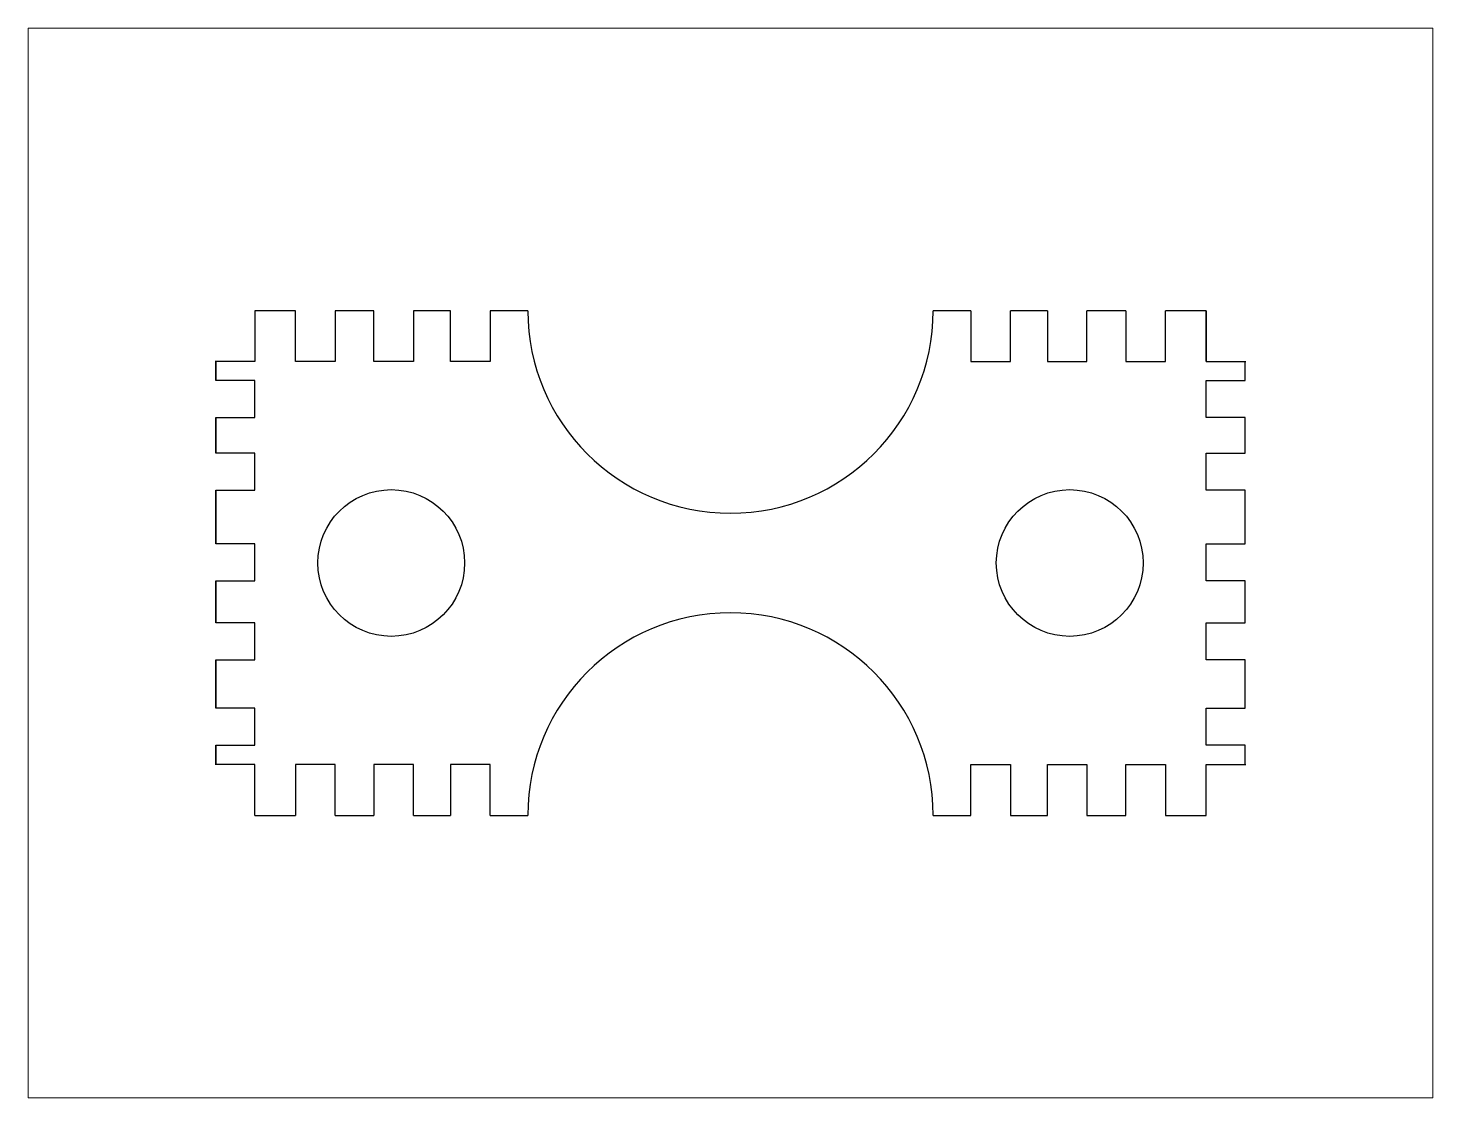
# Paper-space layout 'Layout1' of a CAD drawing. Header units: feet. Extents: x 1.05 to 9.45, y 0.8 to 7.2.
# The model-space entities are those that its viewports show. They can reach past a viewport. Long polylines and large blocks are cut down to what shows.
import ezdxf

# ---------------------------------------------------------------- set-up
doc = ezdxf.new("R2010")
doc.units = ezdxf.units.FT
doc.header["$MEASUREMENT"] = 0

msp = doc.modelspace()

# ---------------------------------------------------------------- linework, layer by layer
for p, q in [((21160, 1039), (21160, 2927)), ((-15562, 331), (-15562, 1039)), ((21160, -1039), (21160, 331)), ((-15562, -2364), (-15562, -1039)), ((21160, -3734), (21160, -2364)), ((-15562, -5720), (-15562, -3734)), ((21160, -7090), (21160, -5720)), ((-15562, -8651), (-15562, -7090)), ((21160, -10020), (21160, -8651)), ((-15562, -11818), (-15562, -10020)), ((21160, -13188), (21160, -11818)), ((-15562, -13901), (-15562, -13188)), ((21160, -15790), (21160, -13901)), ((-14117, -15790), (-12603, -15790)), ((-11136, -15790), (-9694, -15790)), ((-8228, -15790), (-6856, -15790)), ((-5390, -15790), (-3991, -15790))]:
    msp.add_line(p, q)
for points in [[(-14117, 2927), (-14117, 1039), (-15583, 1039)], [(-12603, 2927), (-14117, 2927)], [(-11136, 2927), (-11136, 1039), (-12603, 1039), (-12603, 2927)], [(-9694, 2927), (-11136, 2927)], [(-8228, 2927), (-8228, 1039), (-9694, 1039), (-9694, 2927)], [(-6856, 2927), (-8228, 2927)], [(-5390, 2927), (-5390, 1039), (-6856, 1039), (-6856, 2927)], [(-3991, 2927), (-5390, 2927)], [(12433, 2927), (11034, 2927)], [(12433, 2927), (12433, 1039), (13899, 1039), (13899, 2927)], [(15271, 2927), (13899, 2927)], [(15271, 2927), (15271, 1039), (16737, 1039), (16737, 2927)], [(18180, 2927), (16737, 2927)], [(18180, 2927), (18180, 1039), (19646, 1039), (19646, 2927)], [(21160, 2927), (19646, 2927)], [(21160, 2927), (21160, 1039), (22626, 1039)], [(-15562, 1039), (-15562, 331)], [(22605, 331), (22605, 1039)], [(-15562, -1039), (-14117, -1039), (-14117, 331), (-15562, 331)], [(22605, -1039), (21160, -1039), (21160, 331), (22605, 331)], [(-15562, -1039), (-15562, -2364)], [(22605, -2364), (22605, -1039)], [(-15562, -3734), (-14117, -3734), (-14117, -2364), (-15562, -2364)], [(22605, -3734), (21160, -3734), (21160, -2364), (22605, -2364)], [(-15562, -3734), (-15562, -5720)], [(22605, -5720), (22605, -3734)], [(-15562, -7090), (-14117, -7090), (-14117, -5720), (-15562, -5720)], [(22605, -7090), (21160, -7090), (21160, -5720), (22605, -5720)], [(-15562, -7090), (-15562, -8651)], [(22605, -8651), (22605, -7090)], [(-15562, -10020), (-14117, -10020), (-14117, -8651), (-15562, -8651)], [(22605, -10020), (21160, -10020), (21160, -8651), (22605, -8651)], [(-15562, -10020), (-15562, -11818)], [(22605, -11818), (22605, -10020)], [(-15562, -13188), (-14117, -13188), (-14117, -11818), (-15562, -11818)], [(22605, -13188), (21160, -13188), (21160, -11818), (22605, -11818)], [(-15562, -13188), (-15562, -13901)], [(22605, -13901), (22605, -13188)], [(-14117, -15790), (-14117, -13901), (-15583, -13901)], [(-11136, -15790), (-11136, -13901), (-12603, -13901), (-12603, -15790)], [(-8228, -15790), (-8228, -13901), (-9694, -13901), (-9694, -15790)], [(-5390, -15790), (-5390, -13901), (-6856, -13901), (-6856, -15790)], [(12433, -15790), (12433, -13901), (13899, -13901), (13899, -15790)], [(15271, -15790), (15271, -13901), (16737, -13901), (16737, -15790)], [(18180, -15790), (18180, -13901), (19646, -13901), (19646, -15790)], [(21160, -13901), (22626, -13901)], [(-14117, -15790), (-12603, -15790)], [(-11136, -15790), (-9694, -15790)], [(-8228, -15790), (-6856, -15790)], [(-5390, -15790), (-3991, -15790)], [(11034, -15790), (12433, -15790)], [(13899, -15790), (15271, -15790)], [(16737, -15790), (18180, -15790)], [(19646, -15790), (21160, -15790)]]:
    msp.add_lwpolyline(points)
for centre in [(-9054, -6431), (16097, -6431)]:
    msp.add_circle(centre, 2721)
for centre, start, end in [((3522, 2927), 180, 0), ((3522, 2927), 180, 0), ((3522, -15790), 0, 180)]:
    msp.add_arc(centre, 7512, start, end)

psp = doc.layouts.get("Layout1")

# ---------------------------------------------------------------- viewports
at = {"layer": '0', "view_target_point": (3521.5856, -6431.2805)}
psp.add_viewport(center=(5.25, 4), size=(8.4, 6.4), view_center_point=(0, 0), view_height=39677.405764, dxfattribs=at)

doc.saveas('drawing.dxf')
